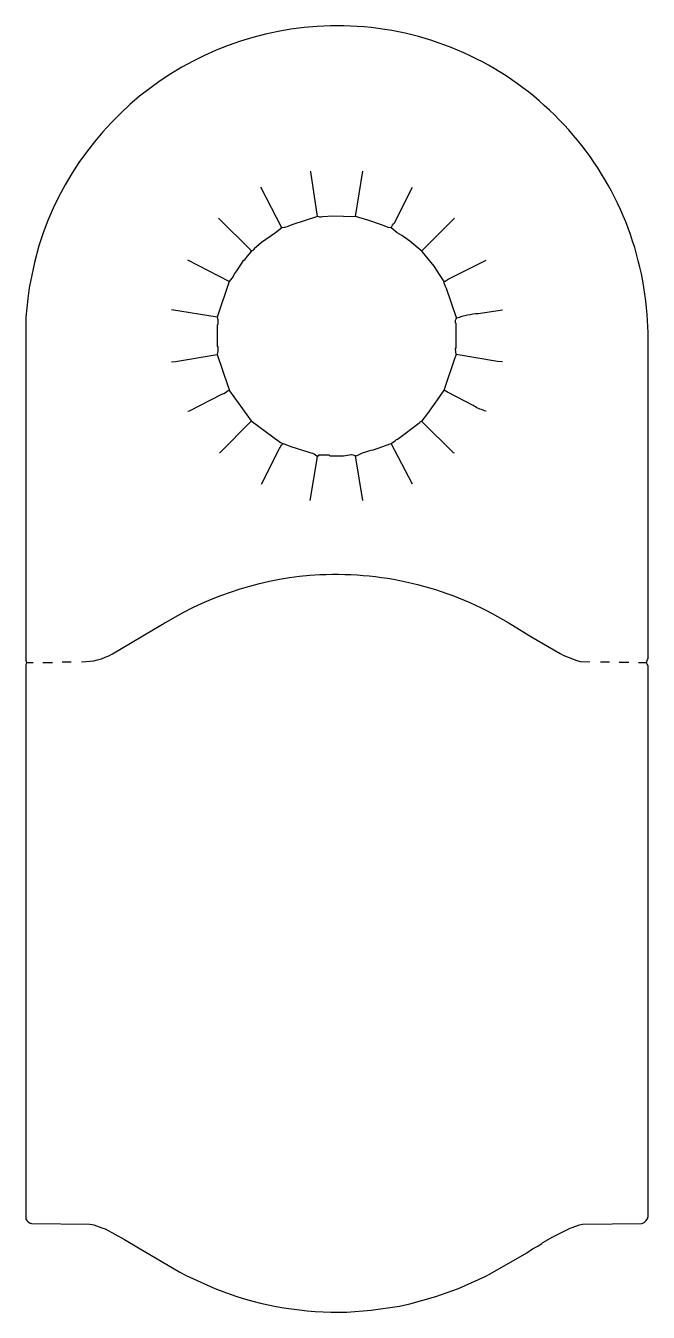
# Model space of a CAD drawing. Extents: x 78 to 846, y 164 to 1750.
import ezdxf

# ---------------------------------------------------------------- set-up
doc = ezdxf.new("R2010")
doc.units = 0
doc.layers.get('0').update_dxf_attribs({"linetype": 'CONTINUOUS'})

msp = doc.modelspace()

# ---------------------------------------------------------------- linework, layer by layer
at = {"color": 7, "linetype": 'CONTINUOUS'}
for points in [[(474, 164), (503.959016, 166.45082), (539.076923, 171.615385), (551.911765, 174.352941), (583.9, 183.3), (611.9, 193.3), (644.9, 208.2), (650.9, 211.2), (696, 237), (703, 242, 0.071497), (716, 250), (728.1, 256.8), (748.9, 267.3), (750.9, 268.2), (761.076923, 271.615385), (764.923077, 272.384615), (837.993246, 273.493058, 0.278921), (846, 282), (846, 961, -0.120666), (844, 965, -0.165541), (846, 970), (846, 1372), (844.523711, 1393.978351, 0.176964), (736.249201, 1634.230032), (730.231507, 1640.249315, 0.180307), (487.035294, 1749.458824, 0.346315), (94.3, 1478.9), (88.647059, 1458.088235), (82.42, 1426.94), (80.58, 1414.06), (78, 1391), (78, 968), (79, 965), (78.7, 963.1), (78, 962), (78, 279, 0.204821), (85.006754, 273.493058), (156.993246, 272.506942), (161.923077, 271.615385), (172.1, 268.2), (175.9, 266.7), (199.846154, 253.769231), (217.153846, 243.230769), (268.1, 213.2), (276.1, 209.2), (311.1, 193.3), (321.1, 189.3, 0.093398), (474, 164)], [(529, 1501, -0.149548), (532.8, 1507.1), (555, 1551)], [(610, 1390), (609.2, 1391.1), (597.2, 1426.1), (596.8, 1426.9, -0.10306), (594, 1435), (589.2, 1442.1), (581.756098, 1453.804878), (567, 1472), (551.77931, 1484.751724), (541.846154, 1491.769231), (539.1, 1493.2, -0.06681), (529, 1501), (525.076923, 1501.384615), (518.1, 1504.2), (499.911765, 1510.647059), (485, 1515), (483.1, 1514.7), (456.967005, 1515.461929), (444.032995, 1514.538071, -0.127639), (438, 1515), (406.1, 1504.8, -0.117568), (394, 1501), (386.1, 1494.8), (369, 1483), (360, 1475, -0.150174), (356, 1472), (351.2, 1465.9, -0.071874), (346, 1460), (338, 1448, 0.085719), (333.8, 1441.1), (329, 1435), (314, 1391), (315, 1388), (315, 1382), (314, 1381), (314, 1355), (315, 1354, -0.064594), (314, 1345), (327.2, 1306.1), (327.8, 1304.9, -0.113888), (329, 1301), (329.243902, 1300.195122), (356, 1263), (392.18, 1236.24), (403.1, 1232.2), (405.1, 1231.3), (425.911765, 1224.647059), (429.911765, 1223.647059, -0.134548), (437, 1220), (439, 1220), (440, 1221), (452, 1221), (453, 1220), (470, 1220), (479.955446, 1221.445545), (486, 1220, -0.080999), (506.911765, 1227.352941), (529, 1235), (533, 1238, -0.114561), (537.9, 1241.2), (563, 1260), (564, 1261, -0.184026), (567, 1263), (574, 1272), (588.2, 1291.9), (594, 1301), (607.8, 1341.1, 0.113888), (609, 1345), (608, 1352), (609, 1353), (609, 1383), (608, 1384), (608, 1387), (609.2, 1388.9), (610, 1390, -0.065323), (636.06, 1395.58), (666, 1400)], [(594, 1435, 0.129316), (599.1, 1437.8), (646, 1461)], [(278, 1275), (279.9, 1275.3), (320.1, 1295.8, 0.082071), (328.1, 1300.8), (329, 1301)], [(646, 1275, -0.066667), (631.1, 1281.2), (629.9, 1281.8), (598.18, 1298.24), (594, 1301)], [(369, 1185), (369.2, 1185.9), (390.8, 1228.1), (391.2, 1228.9, -0.096393), (394.8, 1234.1), (395, 1235)], [(147, 966, 0.131585), (185.1, 975.8), (246.9, 1012.2, -0.06304), (251.1, 1014.8, -0.123572), (440.970817, 1073.466926, -0.15007), (673.1, 1014.2), (701.153846, 997.230769), (737.1, 976.2), (741.9, 973.8), (757.9, 967.7), (762.035294, 966.458824), (774, 966)]]:
    msp.add_lwpolyline(points, format="xyb", dxfattribs=at)
for points in [[(438, 1515), (429.594595, 1569.932432), (429, 1571)], [(485, 1515), (494, 1571)], [(394, 1501), (368, 1551)], [(356, 1472), (356, 1473), (316, 1513)], [(567, 1472), (567.2, 1472.9), (607, 1513)], [(329, 1435), (278, 1461)], [(314, 1391), (258, 1400)], [(258, 1336), (262.932432, 1336.405405), (314, 1345)], [(666, 1336), (660.06, 1336.42), (609, 1345)], [(317, 1224), (317.9, 1224.2), (355.8, 1262.1), (356, 1263)], [(607, 1223), (605.9, 1223.8), (567, 1262), (567, 1263)], [(555, 1185), (529, 1235)], [(429, 1165), (437.615385, 1216.076923), (438, 1220)], [(494, 1165), (485, 1220)], [(79, 965), (87, 965)], [(99, 965), (111, 965)], [(123, 966), (134, 966)], [(787, 966), (798, 966)], [(822, 965), (811, 965), (810, 966)], [(834, 965), (844, 965)]]:
    msp.add_lwpolyline(points, dxfattribs=at)

doc.saveas('drawing.dxf')
